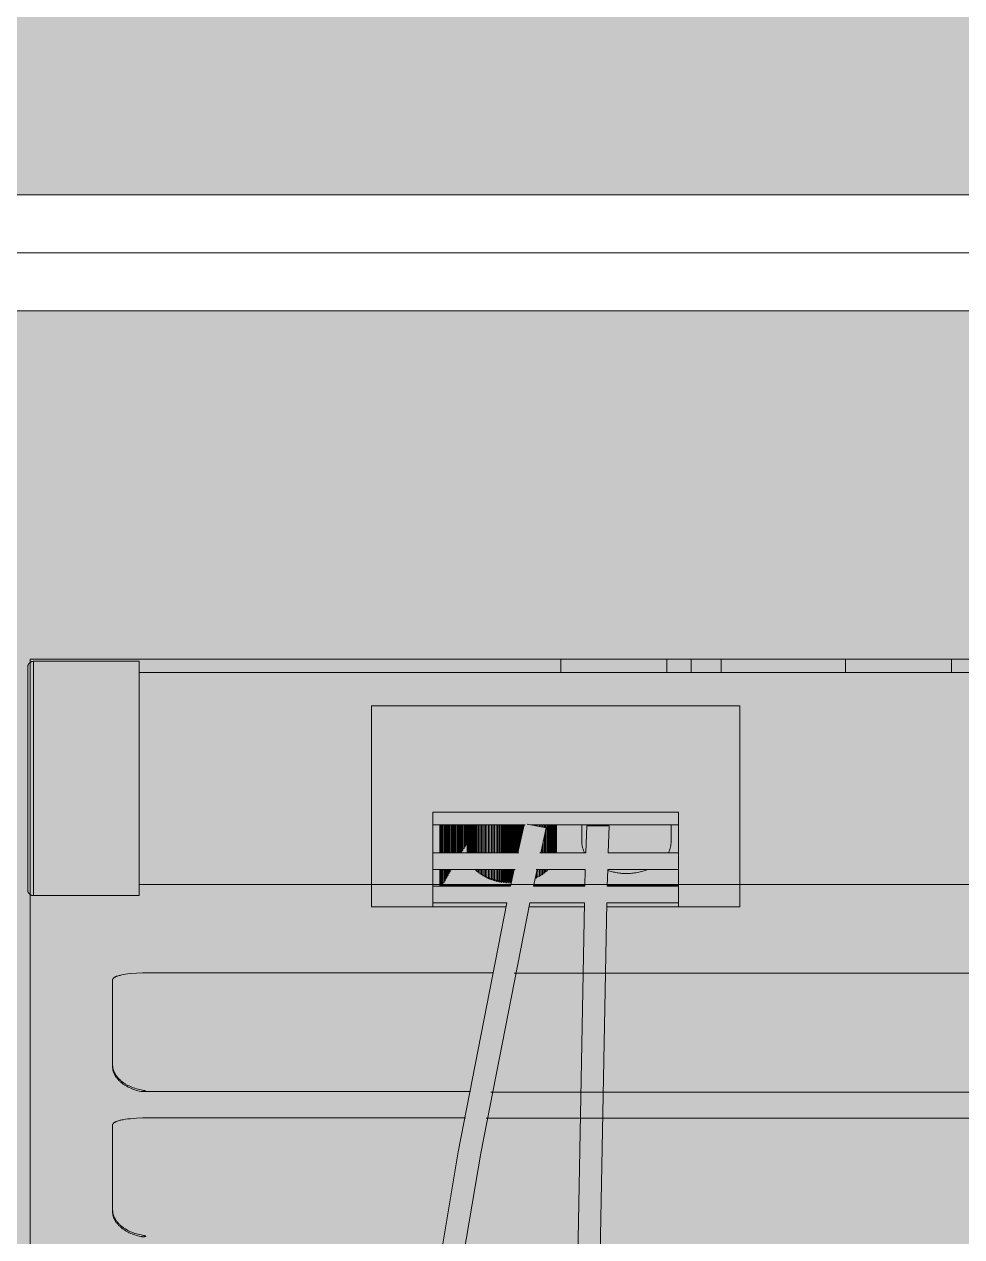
# Model space of a CAD drawing. Header units: millimetres. Extents: x 126 to 12547, y 1644 to 26714.
# Drawn here: x 814.3 to 895, y 26034 to 26138.5 of the extents above; entities that cross this region are included whole.
import ezdxf

# ---------------------------------------------------------------- set-up
doc = ezdxf.new("R2010")
doc.units = ezdxf.units.MM
doc.linetypes.add('CONTINUA', pattern=[0])
doc.layers.add('cono piramide', color=4, linetype='Continuous')
for name, color, linetype, lineweight in [('F_ARREDI_pareti', 1, 'Continuous', 0), ('F_CARROZZERIA esterna', 9, 'Continuous', 5), ('F_INFISSI', 4, 'Continuous', 5), ('F_MINERAL WALL', 6, 'Continuous', 5), ('F_Tendaggio', 252, 'Continuous', 5), ('F_VETRO', 140, 'Continuous', 5)]:
    doc.layers.add(name, color=color, linetype=linetype, lineweight=lineweight)

# ---------------------------------------------------------------- blocks, each defined once
blk = doc.blocks.new('TENDAGGIO_infisso piccolo_prospetto_fronte')
at = {"layer": 'F_Tendaggio'}
for p, q in [((734451.23, 514154.22), (734692.82, 514154.22)), ((734450.98, 514143.98), (734692.56, 514143.98)), ((734450.98, 514141.72), (734692.56, 514141.72))]:
    blk.add_line(p, q, dxfattribs=at)
for points in [[(734403.91, 514181.09), (734403.89, 514181.09), (734403.88, 514181.09), (734403.87, 514181.08), (734403.86, 514181.08), (734403.85, 514181.08), (734403.84, 514181.08), (734403.83, 514181.08), (734403.81, 514181.08), (734403.8, 514181.08), (734403.79, 514181.07), (734403.78, 514181.07), (734403.77, 514181.07), (734403.75, 514181.06), (734403.74, 514181.06), (734403.73, 514181.05), (734403.72, 514181.05), (734403.71, 514181.05), (734403.69, 514181.04), (734403.68, 514181.03), (734403.67, 514181.03), (734403.66, 514181.02), (734403.65, 514181.02), (734403.64, 514181.01), (734403.63, 514181), (734403.62, 514181), (734403.61, 514180.99), (734403.59, 514180.98), (734403.58, 514180.97), (734403.57, 514180.96), (734403.56, 514180.95), (734403.55, 514180.95), (734403.55, 514180.94), (734403.54, 514180.93), (734403.53, 514180.92), (734403.52, 514180.91), (734403.51, 514180.9), (734403.5, 514180.89), (734403.49, 514180.88), (734403.49, 514180.87), (734403.48, 514180.86), (734403.47, 514180.84), (734403.47, 514180.83), (734403.46, 514180.82), (734403.45, 514180.81), (734403.45, 514180.8), (734403.44, 514180.79), (734403.44, 514180.78), (734403.43, 514180.76), (734403.43, 514180.75), (734403.42, 514180.74), (734403.42, 514180.73), (734403.42, 514180.72), (734403.41, 514180.7), (734403.41, 514180.69), (734403.41, 514180.68), (734403.4, 514180.67), (734403.4, 514180.66), (734403.4, 514180.65), (734403.4, 514180.63), (734403.4, 514180.62), (734403.4, 514180.61), (734403.4, 514180.6), (734403.4, 514180.59), (734403.4, 514180.58)], [(734413.01, 514181.09), (734403.91, 514181.09)], [(734403.91, 514181.09), (734403.91, 514180.36)], [(734413.01, 514180.36), (734413.01, 514181.09)], [(734449.31, 514181.28), (734449.31, 514180.12)], [(734458.45, 514181.28), (734458.45, 514180.12)], [(734460.55, 514181.28), (734458.45, 514181.28)], [(734460.55, 514180.12), (734460.55, 514181.28)], [(734463.12, 514181.28), (734460.55, 514181.28)], [(734463.12, 514180.12), (734463.12, 514181.28)], [(734473.83, 514181.28), (734463.12, 514181.28)], [(734482.96, 514181.28), (734473.83, 514181.28)], [(734473.83, 514180.12), (734473.83, 514181.28)], [(734482.96, 514181.28), (734482.96, 514180.12)], [(734403.4, 514180.58), (734403.4, 514180.58), (734403.4, 514180.36)], [(734403.4, 514180.36), (734403.4, 514161.41)], [(734403.91, 514180.36), (734403.91, 514160.9)], [(734413.01, 514160.9), (734413.01, 514180.36)], [(734723.02, 514180.12), (734413.01, 514180.12)], [(734433.01, 514177.24), (734464.73, 514177.24)], [(734433.01, 514159.94), (734433.01, 514177.24)], [(734464.73, 514159.94), (734464.73, 514177.24)], [(734459.45, 514168.09), (734438.3, 514168.09)], [(734438.3, 514168.09), (734438.3, 514159.94)], [(734459.45, 514159.94), (734459.45, 514168.09)], [(734438.3, 514167), (734446.26, 514167)], [(734438.89, 514164.6), (734438.89, 514167)], [(734438.99, 514164.6), (734438.99, 514167)], [(734439.08, 514164.6), (734439.08, 514167)], [(734439.17, 514164.6), (734439.17, 514167)], [(734439.26, 514164.6), (734439.26, 514167)], [(734439.35, 514164.6), (734439.35, 514167)], [(734439.44, 514164.6), (734439.44, 514167)], [(734439.53, 514164.6), (734439.53, 514167)], [(734439.62, 514164.6), (734439.62, 514167)], [(734439.71, 514164.6), (734439.71, 514167)], [(734439.8, 514164.6), (734439.8, 514167)], [(734439.9, 514164.6), (734439.9, 514167)], [(734439.99, 514164.6), (734439.99, 514167)], [(734440.08, 514164.6), (734440.08, 514167)], [(734440.17, 514164.6), (734440.17, 514167)], [(734440.26, 514164.6), (734440.26, 514167)], [(734440.35, 514164.6), (734440.35, 514167)], [(734440.44, 514164.6), (734440.44, 514167)], [(734440.53, 514164.6), (734440.53, 514167)], [(734440.62, 514164.6), (734440.62, 514167)], [(734440.71, 514164.6), (734440.71, 514167)], [(734440.8, 514164.64), (734440.8, 514167)], [(734440.89, 514164.8), (734440.89, 514167)], [(734440.98, 514164.95), (734440.98, 514167)], [(734441.07, 514165.1), (734441.07, 514167)], [(734441.16, 514165.26), (734441.16, 514167)], [(734441.24, 514167), (734441.24, 514164.68)], [(734441.25, 514167), (734441.25, 514164.6)], [(734441.26, 514167), (734441.26, 514164.6)], [(734441.27, 514167), (734441.27, 514164.6)], [(734441.29, 514167), (734441.29, 514164.6)], [(734441.32, 514167), (734441.32, 514164.6)], [(734441.35, 514167), (734441.35, 514164.6)], [(734441.39, 514167), (734441.39, 514164.6)], [(734441.43, 514167), (734441.43, 514164.6)], [(734441.48, 514167), (734441.48, 514164.6)], [(734441.54, 514167), (734441.54, 514164.6)], [(734441.6, 514167), (734441.6, 514164.6)], [(734441.66, 514164.6), (734441.66, 514167)], [(734441.73, 514167), (734441.73, 514164.6)], [(734441.81, 514167), (734441.81, 514164.6)], [(734441.89, 514167), (734441.89, 514164.6)], [(734441.98, 514167), (734441.98, 514164.6)], [(734442.07, 514167), (734442.07, 514164.6)], [(734442.17, 514167), (734442.17, 514164.6)], [(734442.27, 514167), (734442.27, 514164.6)], [(734442.37, 514167), (734442.37, 514164.6)], [(734442.48, 514167), (734442.48, 514164.6)], [(734442.59, 514167), (734442.59, 514164.6)], [(734442.71, 514167), (734442.71, 514164.6)], [(734442.83, 514167), (734442.83, 514164.6)], [(734442.95, 514167), (734442.95, 514164.6)], [(734443.08, 514167), (734443.08, 514164.6)], [(734443.21, 514167), (734443.21, 514164.6)], [(734443.34, 514167), (734443.34, 514164.6)], [(734443.47, 514167), (734443.47, 514164.6)], [(734443.48, 514167), (734443.48, 514164.6)], [(734443.6, 514167), (734443.6, 514164.6)], [(734443.62, 514167), (734443.62, 514164.6)], [(734443.74, 514167), (734443.74, 514164.6)], [(734443.76, 514167), (734443.76, 514164.6)], [(734443.87, 514167), (734443.87, 514164.6)], [(734443.9, 514167), (734443.9, 514164.6)], [(734444.01, 514167), (734444.01, 514164.6)], [(734444.05, 514167), (734444.05, 514164.6)], [(734444.14, 514167), (734444.14, 514164.6)], [(734444.19, 514167), (734444.19, 514164.6)], [(734444.19, 514167), (734444.19, 514164.6)], [(734444.28, 514167), (734444.28, 514164.6)], [(734444.33, 514167), (734444.33, 514164.6)], [(734444.34, 514167), (734444.34, 514164.6)], [(734444.42, 514167), (734444.42, 514164.6)], [(734444.47, 514167), (734444.47, 514164.6)], [(734444.49, 514167), (734444.49, 514164.6)], [(734444.57, 514167), (734444.57, 514164.6)], [(734444.61, 514167), (734444.61, 514164.6)], [(734444.64, 514167), (734444.64, 514164.6)], [(734444.71, 514167), (734444.71, 514164.6)], [(734444.76, 514167), (734444.76, 514164.6)], [(734444.79, 514167), (734444.79, 514164.6)], [(734444.85, 514167), (734444.85, 514164.6)], [(734444.9, 514167), (734444.9, 514164.6)], [(734444.94, 514167), (734444.94, 514164.6)], [(734444.99, 514167), (734444.99, 514164.6)], [(734445.04, 514167), (734445.04, 514164.6)], [(734445.09, 514167), (734445.09, 514164.6)], [(734445.14, 514167), (734445.14, 514164.6)], [(734445.19, 514167), (734445.19, 514164.6)], [(734445.24, 514167), (734445.24, 514164.6)], [(734445.28, 514167), (734445.28, 514164.6)], [(734445.33, 514167), (734445.33, 514164.6)], [(734445.39, 514167), (734445.39, 514164.6)], [(734445.42, 514167), (734445.42, 514164.6)], [(734445.47, 514167), (734445.47, 514164.6)], [(734445.54, 514167), (734445.54, 514164.6)], [(734445.57, 514167), (734445.57, 514164.6)], [(734445.61, 514167), (734445.61, 514164.6)], [(734445.62, 514164.6), (734446.15, 514167)], [(734445.69, 514167), (734445.69, 514164.93)], [(734445.71, 514167), (734445.71, 514165.01)], [(734445.76, 514167), (734445.76, 514165.22)], [(734445.84, 514167), (734445.84, 514165.61)], [(734445.85, 514167), (734445.85, 514165.65)], [(734445.9, 514167), (734445.9, 514165.86)], [(734445.99, 514167), (734445.99, 514166.28)], [(734445.99, 514167), (734445.99, 514166.27)], [(734446.04, 514167), (734446.04, 514166.49)], [(734446.13, 514167), (734446.13, 514166.93)], [(734446.42, 514167.06), (734448.06, 514166.75)], [(734446.71, 514167), (734459.45, 514167)], [(734446.84, 514167), (734446.84, 514166.98)], [(734446.97, 514167), (734446.97, 514166.95)], [(734447.1, 514167), (734447.1, 514166.93)], [(734447.23, 514167), (734447.23, 514166.9)], [(734447.35, 514167), (734447.35, 514166.88)], [(734447.47, 514167), (734447.47, 514166.86)], [(734447.59, 514167), (734447.59, 514166.84)], [(734447.59, 514164.6), (734448.06, 514166.75)], [(734447.7, 514167), (734447.7, 514166.81)], [(734447.81, 514167), (734447.81, 514166.79)], [(734447.91, 514167), (734447.91, 514166.77)], [(734448.01, 514167), (734448.01, 514166.75)], [(734448.01, 514166.53), (734448.01, 514164.6)], [(734448.11, 514167), (734448.11, 514164.6)], [(734448.2, 514167), (734448.2, 514164.6)], [(734448.29, 514167), (734448.29, 514164.6)], [(734448.37, 514167), (734448.37, 514164.6)], [(734448.45, 514167), (734448.45, 514164.6)], [(734448.52, 514167), (734448.52, 514164.6)], [(734448.58, 514167), (734448.58, 514164.6)], [(734448.64, 514167), (734448.64, 514164.6)], [(734448.7, 514167), (734448.7, 514164.6)], [(734448.75, 514167), (734448.75, 514164.6)], [(734448.79, 514167), (734448.79, 514164.6)], [(734448.83, 514167), (734448.83, 514164.6)], [(734448.86, 514167), (734448.86, 514164.6)], [(734448.89, 514167), (734448.89, 514164.6)], [(734448.91, 514167), (734448.91, 514164.6)], [(734448.92, 514167), (734448.92, 514164.6)], [(734448.93, 514167), (734448.93, 514164.6)], [(734448.94, 514167), (734448.94, 514164.68)], [(734451.13, 514167), (734451.13, 514165.53)], [(734451.55, 514166.92), (734451.48, 514164.6)], [(734453.47, 514166.92), (734453.4, 514164.6)], [(734458.82, 514167), (734458.82, 514165.53)], [(734441.07, 514165.1), (734440.98, 514165.09)], [(734441.16, 514165.26), (734441.07, 514165.24)], [(734441.24, 514165.41), (734441.16, 514165.4)], [(734447.7, 514165.12), (734447.7, 514164.6)], [(734447.81, 514165.61), (734447.81, 514164.6)], [(734447.91, 514166.08), (734447.91, 514164.6)], [(734451.13, 514165.53), (734451.13, 514165.47), (734451.13, 514165.42), (734451.14, 514165.36), (734451.14, 514165.3), (734451.15, 514165.24), (734451.16, 514165.19), (734451.17, 514165.13), (734451.19, 514165.07), (734451.2, 514165.01), (734451.22, 514164.95), (734451.24, 514164.89), (734451.26, 514164.83), (734451.28, 514164.78), (734451.31, 514164.72), (734451.33, 514164.66), (734451.36, 514164.6)], [(734458.59, 514164.6), (734458.62, 514164.66), (734458.65, 514164.72), (734458.67, 514164.78), (734458.69, 514164.83), (734458.72, 514164.89), (734458.73, 514164.95), (734458.75, 514165.01), (734458.77, 514165.07), (734458.78, 514165.13), (734458.79, 514165.19), (734458.8, 514165.24), (734458.81, 514165.3), (734458.81, 514165.36), (734458.82, 514165.42), (734458.82, 514165.47), (734458.82, 514165.53)], [(734445.71, 514164.6), (734438.3, 514164.6)], [(734440.8, 514164.64), (734440.71, 514164.63)], [(734440.89, 514164.8), (734440.8, 514164.78)], [(734440.98, 514164.95), (734440.89, 514164.94)], [(734441.24, 514164.68), (734441.25, 514164.67)], [(734451.48, 514164.6), (734447.5, 514164.6)], [(734447.59, 514164.6), (734447.59, 514164.6)], [(734448.93, 514164.67), (734448.94, 514164.68)], [(734459.45, 514164.6), (734453.4, 514164.6)], [(734438.3, 514163.16), (734445.39, 514163.16)], [(734438.89, 514161.71), (734438.89, 514163.16)], [(734438.99, 514161.71), (734438.99, 514163.16)], [(734439.08, 514161.72), (734439.08, 514163.16)], [(734439.17, 514161.88), (734439.17, 514163.16)], [(734439.26, 514162.03), (734439.26, 514163.16)], [(734439.35, 514162.18), (734439.35, 514163.16)], [(734439.44, 514162.34), (734439.44, 514163.16)], [(734439.53, 514162.49), (734439.53, 514163.16)], [(734439.62, 514162.64), (734439.62, 514163.16)], [(734439.71, 514162.8), (734439.71, 514163.16)], [(734439.8, 514162.95), (734439.8, 514163.16)], [(734439.9, 514163.11), (734439.8, 514163.09)], [(734439.9, 514163.11), (734439.9, 514163.16)], [(734441.98, 514163.16), (734441.98, 514163.08)], [(734441.98, 514163.08), (734442.07, 514163.1)], [(734442.07, 514163.16), (734442.07, 514162.99)], [(734442.07, 514162.99), (734442.17, 514163.02)], [(734442.17, 514163.16), (734442.17, 514162.91)], [(734442.27, 514163.16), (734442.27, 514162.83)], [(734442.37, 514163.16), (734442.37, 514162.75)], [(734442.48, 514163.16), (734442.48, 514162.68)], [(734442.59, 514163.16), (734442.59, 514162.61)], [(734442.71, 514163.16), (734442.71, 514162.54)], [(734442.83, 514163.16), (734442.83, 514162.48)], [(734442.95, 514163.16), (734442.95, 514162.41)], [(734443.08, 514163.16), (734443.08, 514162.36)], [(734443.21, 514163.16), (734443.21, 514162.3)], [(734443.34, 514163.16), (734443.34, 514162.25)], [(734443.47, 514163.16), (734443.47, 514162.36)], [(734443.48, 514163.16), (734443.48, 514162.21)], [(734443.6, 514163.16), (734443.6, 514162.32)], [(734443.62, 514163.16), (734443.62, 514162.16)], [(734443.74, 514163.16), (734443.74, 514162.28)], [(734443.76, 514163.16), (734443.76, 514162.12)], [(734443.87, 514163.16), (734443.87, 514162.24)], [(734443.9, 514163.16), (734443.9, 514162.09)], [(734444.01, 514163.16), (734444.01, 514162.21)], [(734444.05, 514163.16), (734444.05, 514162.06)], [(734444.14, 514163.16), (734444.14, 514162.18)], [(734444.19, 514163.16), (734444.19, 514162.03)], [(734444.19, 514163.16), (734444.19, 514162.17)], [(734444.28, 514163.16), (734444.28, 514162.16)], [(734444.33, 514163.16), (734444.33, 514162.15)], [(734444.34, 514163.16), (734444.34, 514162.01)], [(734444.42, 514163.16), (734444.42, 514162.14)], [(734444.47, 514163.16), (734444.47, 514162.13)], [(734444.49, 514163.16), (734444.49, 514161.99)], [(734444.57, 514163.16), (734444.57, 514162.12)], [(734444.61, 514163.16), (734444.61, 514162.11)], [(734444.64, 514163.16), (734444.64, 514161.97)], [(734444.71, 514163.16), (734444.71, 514162.11)], [(734444.76, 514163.16), (734444.76, 514162.1)], [(734444.79, 514163.16), (734444.79, 514161.96)], [(734444.85, 514163.16), (734444.85, 514162.1)], [(734444.9, 514163.16), (734444.9, 514162.1)], [(734444.94, 514163.16), (734444.94, 514161.96)], [(734444.99, 514161.71), (734445.3, 514163.16)], [(734444.99, 514163.16), (734444.99, 514162.09)], [(734445.04, 514163.16), (734445.04, 514162.09)], [(734445.09, 514163.16), (734445.09, 514162.17)], [(734445.14, 514163.16), (734445.14, 514162.39)], [(734445.19, 514163.16), (734445.19, 514162.61)], [(734445.24, 514163.16), (734445.24, 514162.87)], [(734445.28, 514163.16), (734445.28, 514163.05)], [(734446.96, 514161.71), (734447.27, 514163.16)], [(734447.2, 514163.16), (734451.43, 514163.16)], [(734447.35, 514163.16), (734447.35, 514162.48)], [(734447.47, 514163.16), (734447.47, 514162.54)], [(734447.59, 514163.16), (734447.59, 514162.61)], [(734447.7, 514163.16), (734447.7, 514162.68)], [(734447.81, 514163.16), (734447.81, 514162.75)], [(734447.91, 514163.16), (734447.91, 514162.83)], [(734448.01, 514163.16), (734448.01, 514162.91)], [(734448.01, 514163.02), (734448.11, 514162.99)], [(734448.11, 514163.16), (734448.11, 514162.99)], [(734448.11, 514163.1), (734448.2, 514163.08)], [(734448.2, 514163.16), (734448.2, 514163.08)], [(734451.43, 514163.16), (734451.39, 514161.71)], [(734453.36, 514163.16), (734453.31, 514161.71)], [(734453.35, 514163.06), (734453.45, 514163.03), (734453.55, 514163), (734453.66, 514162.98), (734453.76, 514162.95), (734453.86, 514162.93), (734453.97, 514162.91), (734454.07, 514162.89), (734454.17, 514162.87), (734454.27, 514162.86), (734454.38, 514162.84), (734454.48, 514162.83), (734454.58, 514162.82), (734454.68, 514162.82), (734454.78, 514162.81), (734454.88, 514162.81), (734454.98, 514162.81), (734455.09, 514162.81), (734455.21, 514162.82), (734455.32, 514162.82), (734455.44, 514162.83), (734455.56, 514162.84), (734455.68, 514162.86), (734455.79, 514162.87), (734455.91, 514162.89), (734456.03, 514162.92), (734456.15, 514162.94), (734456.27, 514162.97), (734456.39, 514163), (734456.51, 514163.04), (734456.62, 514163.07), (734456.74, 514163.11), (734456.85, 514163.16)], [(734453.36, 514163.16), (734459.45, 514163.16)], [(734439.26, 514162.03), (734439.17, 514162.01)], [(734439.35, 514162.18), (734439.26, 514162.17)], [(734439.44, 514162.34), (734439.35, 514162.32)], [(734439.53, 514162.49), (734439.44, 514162.48)], [(734439.62, 514162.64), (734439.53, 514162.63)], [(734439.71, 514162.8), (734439.62, 514162.78)], [(734439.8, 514162.95), (734439.71, 514162.94)], [(734442.17, 514162.91), (734442.27, 514162.94)], [(734442.27, 514162.83), (734442.37, 514162.87)], [(734442.37, 514162.75), (734442.48, 514162.8)], [(734442.48, 514162.68), (734442.59, 514162.73)], [(734442.59, 514162.61), (734442.71, 514162.67)], [(734442.71, 514162.54), (734442.83, 514162.61)], [(734442.83, 514162.48), (734442.95, 514162.55)], [(734442.95, 514162.41), (734443.08, 514162.5)], [(734443.08, 514162.36), (734443.21, 514162.45)], [(734443.21, 514162.3), (734443.34, 514162.4)], [(734443.34, 514162.25), (734443.47, 514162.36)], [(734443.47, 514162.36), (734443.48, 514162.36)], [(734443.48, 514162.21), (734443.6, 514162.32)], [(734443.6, 514162.32), (734443.62, 514162.31)], [(734443.62, 514162.16), (734443.74, 514162.28)], [(734443.74, 514162.28), (734443.76, 514162.27)], [(734443.76, 514162.12), (734443.87, 514162.24)], [(734443.87, 514162.24), (734443.9, 514162.23)], [(734443.9, 514162.09), (734444.01, 514162.21)], [(734444.01, 514162.21), (734444.05, 514162.2)], [(734444.05, 514162.06), (734444.14, 514162.18)], [(734444.14, 514162.18), (734444.19, 514162.17)], [(734444.19, 514162.17), (734444.19, 514162.03)], [(734444.19, 514162.03), (734444.28, 514162.16)], [(734444.28, 514162.16), (734444.33, 514162.15)], [(734444.33, 514162.15), (734444.34, 514162.01)], [(734444.34, 514162.01), (734444.42, 514162.14)], [(734444.42, 514162.14), (734444.47, 514162.13)], [(734444.47, 514162.13), (734444.49, 514161.99)], [(734444.49, 514161.99), (734444.57, 514162.12)], [(734444.57, 514162.12), (734444.61, 514162.11)], [(734444.61, 514162.11), (734444.64, 514161.97)], [(734444.64, 514161.97), (734444.71, 514162.11)], [(734444.71, 514162.11), (734444.76, 514162.1)], [(734444.76, 514162.1), (734444.79, 514161.96)], [(734444.79, 514161.96), (734444.85, 514162.1)], [(734444.85, 514162.1), (734444.9, 514162.1)], [(734444.9, 514162.1), (734444.94, 514161.96)], [(734444.94, 514161.96), (734444.99, 514162.09)], [(734444.99, 514162.09), (734445.04, 514162.09)], [(734445.04, 514162.09), (734445.06, 514162.04)], [(734447.1, 514162.37), (734447.1, 514162.36)], [(734447.1, 514162.36), (734447.1, 514162.36)], [(734447.12, 514162.48), (734447.23, 514162.41)], [(734447.23, 514162.95), (734447.23, 514162.41)], [(734447.23, 514162.55), (734447.35, 514162.48)], [(734447.35, 514162.61), (734447.47, 514162.54)], [(734447.47, 514162.67), (734447.59, 514162.61)], [(734447.59, 514162.73), (734447.7, 514162.68)], [(734447.7, 514162.8), (734447.81, 514162.75)], [(734447.81, 514162.87), (734447.91, 514162.83)], [(734447.91, 514162.94), (734448.01, 514162.91)], [(734403.4, 514161.41), (734403.4, 514161.4), (734403.4, 514161.38), (734403.4, 514161.37), (734403.4, 514161.36), (734403.4, 514161.35), (734403.4, 514161.34), (734403.4, 514161.33), (734403.4, 514161.31), (734403.41, 514161.3), (734403.41, 514161.29), (734403.41, 514161.28), (734403.42, 514161.27), (734403.42, 514161.26), (734403.42, 514161.24), (734403.43, 514161.23), (734403.43, 514161.22), (734403.44, 514161.21), (734403.44, 514161.2), (734403.45, 514161.18), (734403.45, 514161.17), (734403.46, 514161.16), (734403.47, 514161.15), (734403.47, 514161.14), (734403.48, 514161.13), (734403.49, 514161.12), (734403.49, 514161.11), (734403.5, 514161.1), (734403.51, 514161.09), (734403.52, 514161.08), (734403.53, 514161.07), (734403.54, 514161.06), (734403.55, 514161.05), (734403.55, 514161.04), (734403.56, 514161.03), (734403.57, 514161.02), (734403.58, 514161.01), (734403.59, 514161), (734403.61, 514161), (734403.62, 514160.99), (734403.63, 514160.98), (734403.64, 514160.97), (734403.65, 514160.97), (734403.66, 514160.96), (734403.67, 514160.95), (734403.68, 514160.95), (734403.69, 514160.94), (734403.71, 514160.94), (734403.72, 514160.93), (734403.73, 514160.93), (734403.74, 514160.92), (734403.75, 514160.92), (734403.77, 514160.92), (734403.78, 514160.91), (734403.79, 514160.91), (734403.8, 514160.91), (734403.81, 514160.91), (734403.83, 514160.9), (734403.84, 514160.9), (734403.85, 514160.9), (734403.86, 514160.9), (734403.87, 514160.9), (734403.88, 514160.9), (734403.89, 514160.9), (734403.91, 514160.9)], [(734413.01, 514161.86), (734740.21, 514161.86)], [(734444.99, 514161.71), (734438.3, 514161.71)], [(734439.04, 514161.71), (734439.08, 514161.72)], [(734439.17, 514161.88), (734439.08, 514161.86)], [(734439.08, 514161.86), (734445.02, 514161.86)], [(734445.01, 514161.79), (734439.08, 514161.79)], [(734451.39, 514161.71), (734446.96, 514161.71)], [(734451.39, 514161.79), (734446.97, 514161.79)], [(734446.99, 514161.86), (734451.39, 514161.86)], [(734459.45, 514161.79), (734453.31, 514161.79)], [(734459.45, 514161.71), (734453.31, 514161.71)], [(734453.32, 514161.86), (734459.45, 514161.86)], [(734403.91, 514160.9), (734413.01, 514160.9)], [(734453.27, 514160.27), (734452.36, 514111.97), (734452.51, 514085.45), (734453.28, 514061.88), (734453.87, 514051.9), (734454.53, 514043.39), (734455.36, 514034.9), (734456.35, 514026.78), (734457.52, 514018.82), (734459.85, 514005.82), (734471.09, 513949.07), (734472.66, 513939.68), (734474.06, 513930.27), (734475.21, 513921.3), (734476.17, 513912.31), (734477.06, 513901.48), (734477.69, 513890.72), (734478.12, 513878.93), (734478.34, 513867.13), (734478.18, 513840.09), (734477.17, 513808.16), (734475.64, 513780.45)], [(734415.09, 513781.8), (734417.38, 513793.82), (734424.83, 513829.41), (734427.78, 513845.89), (734430.26, 513863.09), (734433.11, 513888.88), (734435.69, 513922.14), (734437.11, 513951.96), (734437.36, 513961.05), (734437.54, 513978.09), (734437.34, 513991.43), (734436.83, 514005.03), (734433.83, 514054.89), (734433.65, 514061.63), (734433.61, 514067.92), (734433.68, 514074.36), (734433.88, 514080.79), (734434.35, 514089.78), (734435.05, 514098.75), (734436.05, 514108.61), (734437.28, 514118.43), (734438.79, 514128.65), (734440.49, 514138.83), (734444.68, 514160.27)], [(734451.35, 514160.27), (734450.44, 514111.53), (734450.61, 514084.47), (734451.39, 514061.29), (734452.01, 514050.88), (734452.68, 514042.4), (734453.54, 514033.94), (734454.51, 514026.07), (734455.67, 514018.23), (734457.99, 514005.29), (734469.06, 513949.54), (734472.04, 513930.84), (734473.17, 513922.21), (734474.1, 513913.76), (734474.97, 513903.74), (734475.64, 513893.14), (734476.12, 513881.74), (734476.38, 513870.34), (734476.34, 513845.22), (734474.83, 513798.85), (734474.06, 513785.34)], [(734417.02, 513781.64), (734419.3, 513793.6), (734426.66, 513828.77), (734429.63, 513845.32), (734432.1, 513862.35), (734435, 513888.48), (734437.6, 513922.01), (734439.02, 513951.74), (734439.28, 513961.01), (734439.46, 513977.63), (734439.07, 513997.73), (734435.75, 514055.05), (734435.58, 514061.62), (734435.53, 514068), (734435.6, 514074.38), (734435.8, 514080.75), (734436.28, 514089.82), (734436.99, 514098.88), (734437.97, 514108.5), (734439.18, 514118.08), (734440.69, 514128.41), (734442.42, 514138.7), (734446.65, 514160.27)], [(734433.01, 514159.94), (734438.3, 514159.94)], [(734438.3, 514160.27), (734444.68, 514160.27)], [(734438.3, 514159.94), (734444.61, 514159.94)], [(734446.58, 514159.94), (734451.34, 514159.94)], [(734446.65, 514160.27), (734451.35, 514160.27)], [(734453.26, 514159.94), (734459.45, 514159.94)], [(734453.27, 514160.27), (734459.45, 514160.27)], [(734459.45, 514159.94), (734464.73, 514159.94)], [(734413.34, 514154.25), (734413.3, 514154.25), (734412.78, 514154.22), (734412.26, 514154.18), (734412.03, 514154.15), (734411.81, 514154.13), (734411.61, 514154.09), (734411.52, 514154.07), (734411.43, 514154.05), (734411.35, 514154.03), (734411.27, 514154.01), (734411.19, 514153.99), (734411.12, 514153.97), (734411.09, 514153.96), (734411.06, 514153.95), (734411.03, 514153.93), (734411, 514153.92), (734410.97, 514153.91), (734410.95, 514153.9), (734410.92, 514153.88), (734410.9, 514153.87), (734410.87, 514153.86), (734410.86, 514153.85), (734410.85, 514153.84), (734410.84, 514153.84), (734410.83, 514153.83), (734410.83, 514153.82), (734410.82, 514153.82), (734410.81, 514153.81), (734410.8, 514153.8), (734410.79, 514153.8), (734410.78, 514153.79), (734410.78, 514153.78), (734410.77, 514153.77), (734410.76, 514153.77), (734410.76, 514153.76), (734410.75, 514153.75), (734410.75, 514153.74), (734410.75, 514153.74), (734410.74, 514153.74), (734410.74, 514153.73), (734410.74, 514153.73), (734410.74, 514153.73), (734410.73, 514153.72), (734410.73, 514153.72), (734410.73, 514153.71), (734410.73, 514153.71), (734410.73, 514153.71), (734410.73, 514153.7), (734410.72, 514153.7), (734410.72, 514153.69), (734410.72, 514153.69), (734410.72, 514153.69), (734410.72, 514153.68), (734410.72, 514153.68), (734410.72, 514153.68), (734410.72, 514153.67), (734410.72, 514153.67), (734410.71, 514153.66), (734410.71, 514153.66), (734410.71, 514153.66), (734410.71, 514153.65), (734410.71, 514153.65), (734410.71, 514153.64), (734410.71, 514153.64), (734410.71, 514146.29), (734410.71, 514146.25), (734410.72, 514146.2), (734410.72, 514146.16), (734410.72, 514146.12), (734410.73, 514146.07), (734410.74, 514146.03), (734410.75, 514145.98), (734410.76, 514145.94), (734410.77, 514145.9), (734410.78, 514145.85), (734410.8, 514145.81), (734410.82, 514145.77), (734410.83, 514145.72), (734410.85, 514145.68), (734410.87, 514145.64), (734410.9, 514145.6), (734410.92, 514145.55), (734410.95, 514145.51), (734410.97, 514145.47), (734411, 514145.43), (734411.03, 514145.39), (734411.06, 514145.34), (734411.09, 514145.3), (734411.12, 514145.26), (734411.16, 514145.22), (734411.19, 514145.18), (734411.23, 514145.14), (734411.27, 514145.1), (734411.3, 514145.07), (734411.35, 514145.03), (734411.39, 514144.99), (734411.43, 514144.95), (734411.47, 514144.92), (734411.52, 514144.88), (734411.56, 514144.84), (734411.61, 514144.81), (734411.66, 514144.78), (734411.71, 514144.74), (734411.76, 514144.71), (734411.81, 514144.68), (734411.86, 514144.64), (734411.92, 514144.61), (734412.03, 514144.55), (734412.14, 514144.5), (734412.26, 514144.44), (734412.38, 514144.39), (734412.51, 514144.34), (734412.64, 514144.3), (734412.77, 514144.26), (734412.9, 514144.22), (734413.03, 514144.19), (734413.17, 514144.16), (734413.3, 514144.13)], [(734443.51, 514154.25), (734413.34, 514154.25)], [(734451.23, 514154.22), (734445.29, 514154.22)], [(734413.56, 514144.05), (734413.56, 514144.05), (734413.56, 514144.05), (734413.56, 514144.05), (734413.56, 514144.05), (734413.56, 514144.05), (734413.56, 514144.05), (734413.56, 514144.05), (734413.56, 514144.05), (734413.56, 514144.05), (734413.56, 514144.05), (734413.56, 514144.05), (734413.56, 514144.05), (734413.56, 514144.05), (734413.56, 514144.05), (734413.56, 514144.05), (734413.56, 514144.05), (734413.56, 514144.05), (734413.56, 514144.05), (734413.56, 514144.05), (734413.56, 514144.05), (734413.56, 514144.05), (734413.56, 514144.05), (734413.56, 514144.05), (734413.56, 514144.05), (734413.56, 514144.04), (734413.56, 514144.04), (734413.56, 514144.04), (734413.56, 514144.04), (734413.56, 514144.04), (734413.56, 514144.04), (734413.56, 514144.04), (734413.56, 514144.04), (734413.56, 514144.04), (734413.56, 514144.04), (734413.56, 514144.04), (734413.56, 514144.04), (734413.56, 514144.04), (734413.56, 514144.04), (734413.56, 514144.04), (734413.56, 514144.04), (734413.56, 514144.04), (734413.56, 514144.04), (734413.55, 514144.04), (734413.55, 514144.04), (734413.55, 514144.04), (734413.55, 514144.04), (734413.55, 514144.04), (734413.55, 514144.03), (734413.55, 514144.03), (734413.55, 514144.03), (734413.54, 514144.03), (734413.53, 514144.03), (734413.52, 514144.03), (734413.51, 514144.02), (734413.5, 514144.02), (734413.48, 514144.02), (734413.47, 514144.02), (734413.46, 514144.01), (734413.42, 514144.01), (734413.39, 514144.01), (734413.37, 514144.01), (734413.34, 514144.01), (734413.32, 514144.01), (734413.29, 514144.01), (734413.27, 514144.01), (734413.24, 514144.01), (734413.22, 514144.02), (734413.19, 514144.02), (734413.17, 514144.02), (734413.14, 514144.03), (734413.01, 514144.05), (734412.89, 514144.09), (734412.76, 514144.12), (734412.63, 514144.16), (734412.51, 514144.2), (734412.39, 514144.25), (734412.27, 514144.3), (734412.15, 514144.36), (734412.04, 514144.41), (734411.93, 514144.47), (734411.82, 514144.53), (734411.77, 514144.56), (734411.73, 514144.6), (734411.68, 514144.63), (734411.63, 514144.66), (734411.58, 514144.69), (734411.54, 514144.73), (734411.49, 514144.76), (734411.45, 514144.8), (734411.41, 514144.83), (734411.37, 514144.87), (734411.33, 514144.91), (734411.29, 514144.94), (734411.25, 514144.98), (734411.22, 514145.02), (734411.18, 514145.06), (734411.15, 514145.1), (734411.12, 514145.13), (734411.09, 514145.17), (734411.06, 514145.21), (734411.03, 514145.25), (734411, 514145.29), (734410.97, 514145.33), (734410.95, 514145.37), (734410.92, 514145.41), (734410.9, 514145.45), (734410.88, 514145.5), (734410.86, 514145.54), (734410.84, 514145.58), (734410.82, 514145.62), (734410.81, 514145.66), (734410.79, 514145.7), (734410.78, 514145.74), (734410.77, 514145.78), (734410.75, 514145.82), (734410.74, 514145.87), (734410.74, 514145.91), (734410.73, 514145.95), (734410.72, 514145.99), (734410.72, 514146.03), (734410.71, 514146.07), (734410.71, 514146.11), (734410.71, 514146.25)], [(734413.3, 514144.13), (734413.36, 514144.12), (734413.41, 514144.11), (734413.45, 514144.1), (734413.47, 514144.1), (734413.49, 514144.09), (734413.51, 514144.09), (734413.51, 514144.08), (734413.52, 514144.08), (734413.53, 514144.08), (734413.53, 514144.08), (734413.54, 514144.07), (734413.54, 514144.07), (734413.54, 514144.07), (734413.55, 514144.07), (734413.55, 514144.07), (734413.55, 514144.07), (734413.55, 514144.07), (734413.55, 514144.07), (734413.55, 514144.06), (734413.55, 514144.06), (734413.56, 514144.06), (734413.56, 514144.06), (734413.56, 514144.06), (734413.56, 514144.06), (734413.56, 514144.06), (734413.56, 514144.06), (734413.56, 514144.06), (734413.56, 514144.06), (734413.56, 514144.06), (734413.56, 514144.06), (734413.56, 514144.06), (734413.56, 514144.06), (734413.56, 514144.06), (734413.56, 514144.06), (734413.56, 514144.06), (734413.56, 514144.06), (734413.56, 514144.06), (734413.56, 514144.06), (734413.56, 514144.05), (734413.56, 514144.05), (734413.56, 514144.05), (734413.56, 514144.05), (734413.56, 514144.05), (734413.56, 514144.05), (734413.56, 514144.05), (734413.56, 514144.05), (734413.56, 514144.05), (734413.56, 514144.05), (734413.56, 514144.05), (734413.56, 514144.05), (734413.56, 514144.05), (734413.56, 514144.05), (734413.56, 514144.05), (734413.56, 514144.05), (734413.56, 514144.05), (734413.56, 514144.05)], [(734413.34, 514144.01), (734441.53, 514144.01)], [(734443.3, 514143.98), (734450.98, 514143.98)], [(734413.34, 514141.75), (734413.3, 514141.75), (734412.78, 514141.73), (734412.26, 514141.68), (734412.03, 514141.66), (734411.81, 514141.63), (734411.61, 514141.59), (734411.52, 514141.58), (734411.43, 514141.56), (734411.35, 514141.54), (734411.27, 514141.52), (734411.19, 514141.49), (734411.12, 514141.47), (734411.09, 514141.46), (734411.06, 514141.45), (734411.03, 514141.44), (734411, 514141.42), (734410.97, 514141.41), (734410.95, 514141.4), (734410.92, 514141.39), (734410.9, 514141.37), (734410.87, 514141.36), (734410.86, 514141.35), (734410.85, 514141.35), (734410.84, 514141.34), (734410.83, 514141.33), (734410.83, 514141.33), (734410.82, 514141.32), (734410.81, 514141.31), (734410.8, 514141.3), (734410.79, 514141.3), (734410.78, 514141.29), (734410.78, 514141.28), (734410.77, 514141.28), (734410.76, 514141.27), (734410.76, 514141.26), (734410.75, 514141.25), (734410.75, 514141.25), (734410.75, 514141.24), (734410.74, 514141.24), (734410.74, 514141.24), (734410.74, 514141.23), (734410.74, 514141.23), (734410.73, 514141.22), (734410.73, 514141.22), (734410.73, 514141.22), (734410.73, 514141.21), (734410.73, 514141.21), (734410.73, 514141.2), (734410.72, 514141.2), (734410.72, 514141.2), (734410.72, 514141.19), (734410.72, 514141.19), (734410.72, 514141.19), (734410.72, 514141.18), (734410.72, 514141.18), (734410.72, 514141.17), (734410.72, 514141.17), (734410.71, 514141.17), (734410.71, 514141.16), (734410.71, 514141.16), (734410.71, 514141.15), (734410.71, 514141.15), (734410.71, 514141.15), (734410.71, 514141.14), (734410.71, 514133.79), (734410.71, 514133.75), (734410.72, 514133.71), (734410.72, 514133.66), (734410.72, 514133.62), (734410.73, 514133.57), (734410.74, 514133.53), (734410.75, 514133.49), (734410.76, 514133.44), (734410.77, 514133.4), (734410.78, 514133.36), (734410.8, 514133.31), (734410.82, 514133.27), (734410.83, 514133.23), (734410.85, 514133.18), (734410.87, 514133.14), (734410.9, 514133.1), (734410.92, 514133.06), (734410.95, 514133.01), (734410.97, 514132.97), (734411, 514132.93), (734411.03, 514132.89), (734411.06, 514132.85), (734411.09, 514132.81), (734411.12, 514132.77), (734411.16, 514132.73), (734411.19, 514132.69), (734411.23, 514132.65), (734411.27, 514132.61), (734411.3, 514132.57), (734411.35, 514132.53), (734411.39, 514132.49), (734411.43, 514132.46), (734411.47, 514132.42), (734411.52, 514132.38), (734411.56, 514132.35), (734411.61, 514132.31), (734411.66, 514132.28), (734411.71, 514132.24), (734411.76, 514132.21), (734411.81, 514132.18), (734411.86, 514132.15), (734411.92, 514132.12), (734412.03, 514132.06), (734412.14, 514132), (734412.26, 514131.94), (734412.38, 514131.89), (734412.51, 514131.84), (734412.64, 514131.8), (734412.77, 514131.76), (734412.9, 514131.72), (734413.03, 514131.69), (734413.17, 514131.66), (734413.3, 514131.64)], [(734441.11, 514141.75), (734413.34, 514141.75)], [(734450.93, 514141.72), (734442.89, 514141.72)], [(734413.56, 514131.55), (734413.56, 514131.55), (734413.56, 514131.55), (734413.56, 514131.55), (734413.56, 514131.55), (734413.56, 514131.55), (734413.56, 514131.55), (734413.56, 514131.55), (734413.56, 514131.55), (734413.56, 514131.55), (734413.56, 514131.55), (734413.56, 514131.55), (734413.56, 514131.55), (734413.56, 514131.55), (734413.56, 514131.55), (734413.56, 514131.55), (734413.56, 514131.55), (734413.56, 514131.55), (734413.56, 514131.55), (734413.56, 514131.55), (734413.56, 514131.55), (734413.56, 514131.55), (734413.56, 514131.55), (734413.56, 514131.55), (734413.56, 514131.55), (734413.56, 514131.55), (734413.56, 514131.55), (734413.56, 514131.55), (734413.56, 514131.55), (734413.56, 514131.55), (734413.56, 514131.55), (734413.56, 514131.54), (734413.56, 514131.54), (734413.56, 514131.54), (734413.56, 514131.54), (734413.56, 514131.54), (734413.56, 514131.54), (734413.56, 514131.54), (734413.56, 514131.54), (734413.56, 514131.54), (734413.56, 514131.54), (734413.56, 514131.54), (734413.56, 514131.54), (734413.55, 514131.54), (734413.55, 514131.54), (734413.55, 514131.54), (734413.55, 514131.54), (734413.55, 514131.54), (734413.55, 514131.54), (734413.55, 514131.54), (734413.55, 514131.54), (734413.54, 514131.53), (734413.53, 514131.53), (734413.52, 514131.53), (734413.51, 514131.52), (734413.5, 514131.52), (734413.48, 514131.52), (734413.47, 514131.52), (734413.46, 514131.52), (734413.42, 514131.51), (734413.39, 514131.51), (734413.37, 514131.51), (734413.34, 514131.51), (734413.32, 514131.51), (734413.29, 514131.51), (734413.27, 514131.51), (734413.24, 514131.52), (734413.22, 514131.52), (734413.19, 514131.52), (734413.17, 514131.52), (734413.14, 514131.53), (734413.01, 514131.56), (734412.89, 514131.59), (734412.76, 514131.62), (734412.63, 514131.66), (734412.51, 514131.71), (734412.39, 514131.75), (734412.27, 514131.8), (734412.15, 514131.86), (734412.04, 514131.91), (734411.93, 514131.97), (734411.82, 514132.03), (734411.77, 514132.07), (734411.73, 514132.1), (734411.68, 514132.13), (734411.63, 514132.16), (734411.58, 514132.2), (734411.54, 514132.23), (734411.49, 514132.27), (734411.45, 514132.3), (734411.41, 514132.34), (734411.37, 514132.37), (734411.33, 514132.41), (734411.29, 514132.45), (734411.25, 514132.48), (734411.22, 514132.52), (734411.18, 514132.56), (734411.15, 514132.6), (734411.12, 514132.64), (734411.09, 514132.68), (734411.06, 514132.72), (734411.03, 514132.75), (734411, 514132.79), (734410.97, 514132.83), (734410.95, 514132.88), (734410.92, 514132.92), (734410.9, 514132.96), (734410.88, 514133), (734410.86, 514133.04), (734410.84, 514133.08), (734410.82, 514133.12), (734410.81, 514133.16), (734410.79, 514133.2), (734410.78, 514133.24), (734410.77, 514133.29), (734410.75, 514133.33), (734410.74, 514133.37), (734410.74, 514133.41), (734410.73, 514133.45), (734410.72, 514133.49), (734410.72, 514133.53), (734410.71, 514133.58), (734410.71, 514133.62), (734410.71, 514133.75)], [(734413.3, 514131.64), (734413.36, 514131.63), (734413.41, 514131.62), (734413.45, 514131.61), (734413.47, 514131.6), (734413.49, 514131.59), (734413.51, 514131.59), (734413.51, 514131.59), (734413.52, 514131.58), (734413.53, 514131.58), (734413.53, 514131.58), (734413.54, 514131.58), (734413.54, 514131.57), (734413.54, 514131.57), (734413.55, 514131.57), (734413.55, 514131.57), (734413.55, 514131.57), (734413.55, 514131.57), (734413.55, 514131.57), (734413.55, 514131.57), (734413.55, 514131.57), (734413.56, 514131.57), (734413.56, 514131.56), (734413.56, 514131.56), (734413.56, 514131.56), (734413.56, 514131.56), (734413.56, 514131.56), (734413.56, 514131.56), (734413.56, 514131.56), (734413.56, 514131.56), (734413.56, 514131.56), (734413.56, 514131.56), (734413.56, 514131.56), (734413.56, 514131.56), (734413.56, 514131.56), (734413.56, 514131.56), (734413.56, 514131.56), (734413.56, 514131.56), (734413.56, 514131.56), (734413.56, 514131.56), (734413.56, 514131.56), (734413.56, 514131.56), (734413.56, 514131.56), (734413.56, 514131.56), (734413.56, 514131.56), (734413.56, 514131.56), (734413.56, 514131.56), (734413.56, 514131.56), (734413.56, 514131.55), (734413.56, 514131.55), (734413.56, 514131.55), (734413.56, 514131.55), (734413.56, 514131.55), (734413.56, 514131.55), (734413.56, 514131.55), (734413.56, 514131.55), (734413.56, 514131.55)]]:
    blk.add_lwpolyline(points, dxfattribs=at)
blk.add_polyline3d([(734451.55, 514166.92, 0), (734451.55, 514166.92, 0), (734451.55, 514166.92, 0), (734451.55, 514166.92, 0), (734453.47, 514166.92, 0), (734453.47, 514166.92, 0)], dxfattribs=at)
blk = doc.blocks.new('INFISSO L.400 MM_prospetto_fronte')
at = {"layer": 'F_VETRO', "transparency": 33554579}
h = blk.add_hatch(color=153, dxfattribs=at)
h.dxf.hatch_style = 1
h.set_gradient(color1=(102, 153, 204), color2=(251, 252, 254), rotation=45, one_color=1, tint=0.994624)
h.paths.add_polyline_path([(-15858.48, 12715.63), (-16258.48, 12715.63), (-16258.48, 11495.63), (-15858.48, 11495.63)])
at = {"layer": 'F_CARROZZERIA esterna', "color": 1}
blk.add_lwpolyline([(-15818.48, 12755.63), (-16298.48, 12755.63), (-16298.48, 11455.63), (-15818.48, 11455.63)], close=True, dxfattribs=at)
at = {"layer": 'F_INFISSI', "ltscale": 0.25}
blk.add_lwpolyline([(-15823.48, 12750.63), (-16293.48, 12750.63), (-16293.48, 11460.63), (-15823.48, 11460.63)], close=True, dxfattribs=at)
at = {"layer": 'F_INFISSI', "color": 41, "linetype": 'CONTINUA', "lineweight": 13, "ltscale": 0.25}
blk.add_lwpolyline([(-15858.48, 12715.63), (-16258.48, 12715.63), (-16258.48, 11495.63), (-15858.48, 11495.63)], close=True, dxfattribs=at)
blk = doc.blocks.new('RIV.to_pareti e soffitto_slider_armadiature_camera master_sez.......')
at = {"layer": 'F_INFISSI', "true_color": 0x636466}
h = blk.add_hatch(color=251, dxfattribs=at)
h.dxf.hatch_style = 1
h.paths.add_polyline_path([(734352.12, 514201.28), (734352.12, 512921.28), (734812.12, 512921.28), (734812.12, 514201.28)])
h.paths.add_polyline_path([(734382.12, 514171.28), (734782.12, 514171.28), (734782.12, 512951.28), (734382.12, 512951.28)], flags=16)
at = {"layer": 'F_MINERAL WALL', "true_color": 0x636466, "transparency": 33554559}
h = blk.add_hatch(dxfattribs=at)
h.set_pattern_fill('AR-SAND', color=251)
h.set_pattern_definition([(37.5, (2500, 0), (-1.6000313, 48.9413237), [0, -38.608, 0, -43.18, 0, -41.275]), (7.5, (2500, 0), (44.9523283, 71.68251), [0, -20.828, 0, -34.798, 0, -13.335]), (327.5, (2468.76, 0), (79.099237, 0.1437185), [0, -12.7, 0, -45.72, 0, -59.69]), (317.5, (2468.76, 0), (76.355645, 22.2929323), [0, -6.35, 0, -29.972, 0, -34.29])])
h.paths.add_polyline_path([(733693.12, 514601.28), (733693.12, 512521.28), (734878.12, 512521.28), (734878.12, 514601.28)])
h.paths.add_polyline_path([(734822.12, 514211.28), (734822.12, 512911.28), (734342.12, 512911.28), (734342.12, 514211.28)], flags=16)
at = {"layer": 'F_INFISSI', "color": 7}
for points in [[(734352.12, 512921.28), (734812.12, 512921.28), (734812.12, 514201.28), (734352.12, 514201.28)], [(734382.12, 512951.28), (734782.12, 512951.28), (734782.12, 514171.28), (734382.12, 514171.28)]]:
    blk.add_lwpolyline(points, close=True, dxfattribs=at)
at = {"layer": 'F_MINERAL WALL'}
blk.add_lwpolyline([(734342.12, 514211.28), (734822.12, 514211.28), (734822.12, 512911.28), (734342.12, 512911.28)], close=True, dxfattribs=at)
at = {"color": 1}
blk.add_blockref('INFISSO L.400 MM_prospetto_fronte', (750640.59, 501455.65), dxfattribs=at)
at = {"layer": 'cono piramide', "color": 2, "lineweight": 5}
blk.add_blockref('TENDAGGIO_infisso piccolo_prospetto_fronte', (-21.49, -10), dxfattribs=at)

msp = doc.modelspace()

# ---------------------------------------------------------------- block references
at = {"layer": 'F_ARREDI_pareti', "color": 2, "lineweight": 5}
msp.add_blockref('RIV.to_pareti e soffitto_slider_armadiature_camera master_sez.......', (-733567.34, -488087.48), dxfattribs=at)

doc.saveas('drawing.dxf')
